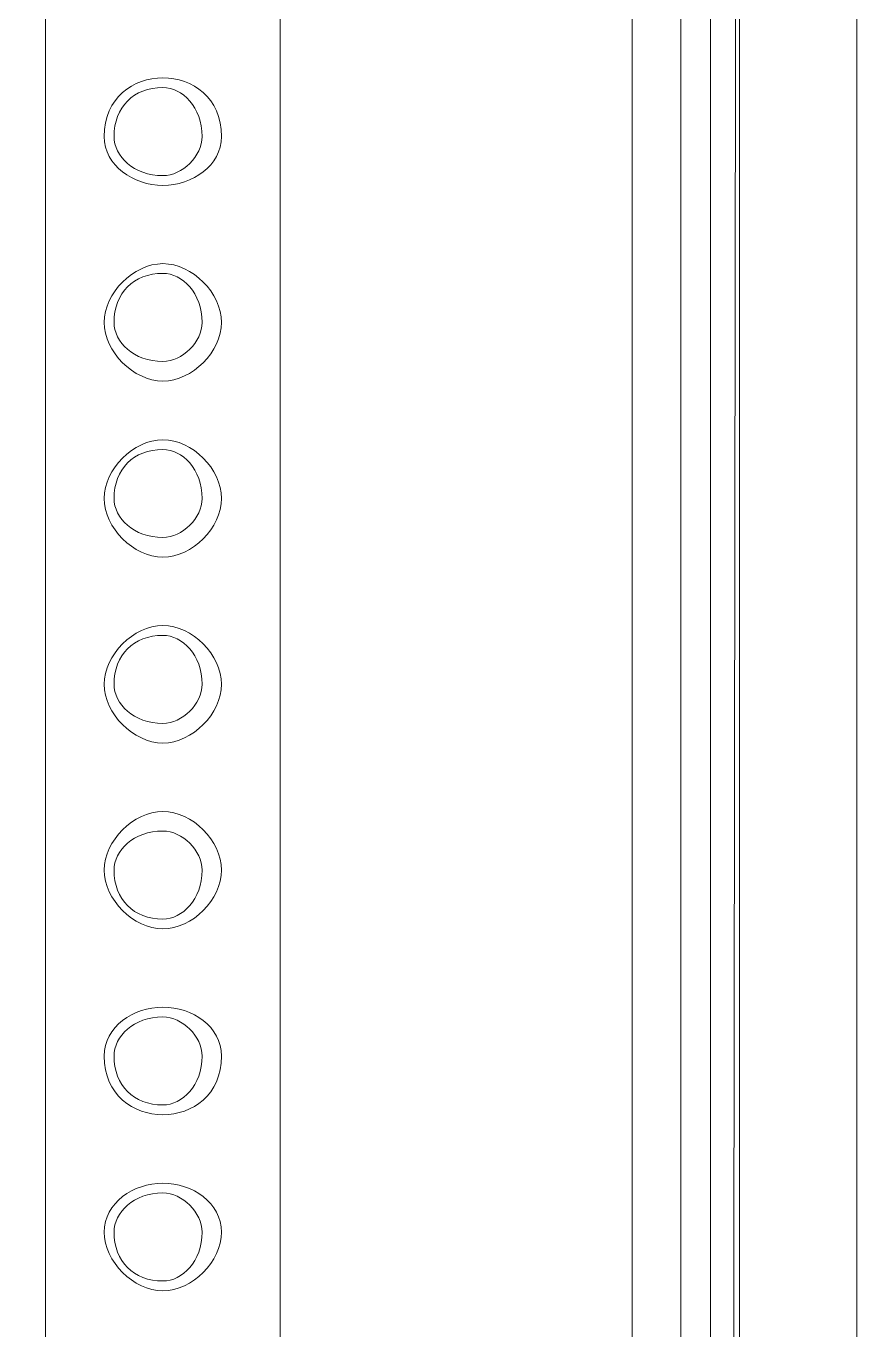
# Model space of a CAD drawing. Header units: metres. Extents: x 2999 to 3164, y 1641 to 1678.
# Drawn here: x 3010.3791 to 3010.511, y 1651.7981 to 1652.005 of the extents above; entities that cross this region are included whole.
import ezdxf

# ---------------------------------------------------------------- set-up
doc = ezdxf.new("R2010")
doc.units = ezdxf.units.M

msp = doc.modelspace()

# ---------------------------------------------------------------- linework, layer by layer
at = {"color": 7, "linetype": 'Continuous', "lineweight": 20, "true_color": 0x000007}
for points in [[(3010.48776, 1652.45925), (3010.48465, 1652.45925), (3010.48465, 1652.59737), (3010.4831, 1652.59271), (3010.4831, 1650.87005)], [(3010.47534, 1650.87005), (3010.47534, 1652.59271), (3010.47534, 1652.59271)], [(3010.51104, 1652.5834), (3010.51104, 1650.15771), (3010.51104, 1650.15771)], [(3010.51104, 1652.57564), (3010.51104, 1650.15616), (3010.51104, 1650.15616)], [(3010.49241, 1650.21979), (3010.48931, 1650.22134), (3010.49241, 1652.46546), (3010.48931, 1652.46856)], [(3010.49241, 1650.21979), (3010.49241, 1652.46546), (3010.48776, 1652.45925), (3010.48776, 1650.21979)], [(3010.38222, 1651.37288), (3010.38222, 1651.53273), (3010.38222, 1652.19231), (3010.38222, 1651.53273), (3010.38222, 1651.37288), (3010.37912, 1651.37599)], [(3010.41947, 1652.19231), (3010.41947, 1651.53273), (3010.41947, 1651.37288), (3010.41637, 1651.37599)], [(3010.41947, 1651.37288), (3010.41947, 1651.53273), (3010.41947, 1652.19231)]]:
    msp.add_lwpolyline(points, dxfattribs=at)
for points in [[(3010.41016, 1651.98746), (3010.41016, 1651.99366), (3010.4055, 1651.99677), (3010.40085, 1651.99677), (3010.40085, 1651.99677), (3010.39619, 1651.99677), (3010.39154, 1651.99366), (3010.39154, 1651.98746), (3010.39154, 1651.98746), (3010.39154, 1651.9828), (3010.39619, 1651.9797), (3010.40085, 1651.9797), (3010.40085, 1651.9797), (3010.4055, 1651.9797), (3010.41016, 1651.9828), (3010.41016, 1651.98746)], [(3010.40706, 1651.98746), (3010.40706, 1651.99211), (3010.40395, 1651.99522), (3010.40085, 1651.99522), (3010.40085, 1651.99522), (3010.39619, 1651.99522), (3010.39309, 1651.99211), (3010.39309, 1651.98746), (3010.39309, 1651.98746), (3010.39309, 1651.98435), (3010.39619, 1651.98125), (3010.40085, 1651.98125), (3010.40085, 1651.98125), (3010.40395, 1651.98125), (3010.40706, 1651.98435), (3010.40706, 1651.98746)], [(3010.41016, 1651.95797), (3010.41016, 1651.96262), (3010.4055, 1651.96728), (3010.40085, 1651.96728), (3010.40085, 1651.96728), (3010.39619, 1651.96728), (3010.39154, 1651.96262), (3010.39154, 1651.95797), (3010.39154, 1651.95797), (3010.39154, 1651.95331), (3010.39619, 1651.94866), (3010.40085, 1651.94866), (3010.40085, 1651.94866), (3010.4055, 1651.94866), (3010.41016, 1651.95331), (3010.41016, 1651.95797)], [(3010.40706, 1651.95797), (3010.40706, 1651.96262), (3010.40395, 1651.96573), (3010.40085, 1651.96573), (3010.40085, 1651.96573), (3010.39619, 1651.96573), (3010.39309, 1651.96262), (3010.39309, 1651.95797), (3010.39309, 1651.95797), (3010.39309, 1651.95486), (3010.39619, 1651.95176), (3010.40085, 1651.95176), (3010.40085, 1651.95176), (3010.40395, 1651.95176), (3010.40706, 1651.95486), (3010.40706, 1651.95797)], [(3010.41016, 1651.93003), (3010.41016, 1651.93469), (3010.4055, 1651.93935), (3010.40085, 1651.93935), (3010.40085, 1651.93935), (3010.39619, 1651.93935), (3010.39154, 1651.93469), (3010.39154, 1651.93003), (3010.39154, 1651.93003), (3010.39154, 1651.92538), (3010.39619, 1651.92072), (3010.40085, 1651.92072), (3010.40085, 1651.92072), (3010.4055, 1651.92072), (3010.41016, 1651.92538), (3010.41016, 1651.93003)], [(3010.40706, 1651.93003), (3010.40706, 1651.93469), (3010.40395, 1651.93779), (3010.40085, 1651.93779), (3010.40085, 1651.93779), (3010.39619, 1651.93779), (3010.39309, 1651.93469), (3010.39309, 1651.93003), (3010.39309, 1651.93003), (3010.39309, 1651.92693), (3010.39619, 1651.92383), (3010.40085, 1651.92383), (3010.40085, 1651.92383), (3010.40395, 1651.92383), (3010.40706, 1651.92693), (3010.40706, 1651.93003)], [(3010.41016, 1651.90055), (3010.41016, 1651.9052), (3010.4055, 1651.90986), (3010.40085, 1651.90986), (3010.40085, 1651.90986), (3010.39619, 1651.90986), (3010.39154, 1651.9052), (3010.39154, 1651.90055), (3010.39154, 1651.90055), (3010.39154, 1651.89589), (3010.39619, 1651.89123), (3010.40085, 1651.89123), (3010.40085, 1651.89123), (3010.4055, 1651.89123), (3010.41016, 1651.89589), (3010.41016, 1651.90055)], [(3010.40706, 1651.90055), (3010.40706, 1651.9052), (3010.40395, 1651.90831), (3010.40085, 1651.90831), (3010.40085, 1651.90831), (3010.39619, 1651.90831), (3010.39309, 1651.9052), (3010.39309, 1651.90055), (3010.39309, 1651.90055), (3010.39309, 1651.89744), (3010.39619, 1651.89434), (3010.40085, 1651.89434), (3010.40085, 1651.89434), (3010.40395, 1651.89434), (3010.40706, 1651.89744), (3010.40706, 1651.90055)], [(3010.41016, 1651.87106), (3010.41016, 1651.87572), (3010.4055, 1651.88037), (3010.40085, 1651.88037), (3010.40085, 1651.88037), (3010.39619, 1651.88037), (3010.39154, 1651.87572), (3010.39154, 1651.87106), (3010.39154, 1651.87106), (3010.39154, 1651.8664), (3010.39619, 1651.86175), (3010.40085, 1651.86175), (3010.40085, 1651.86175), (3010.4055, 1651.86175), (3010.41016, 1651.8664), (3010.41016, 1651.87106)], [(3010.40706, 1651.87106), (3010.40706, 1651.87416), (3010.40395, 1651.87727), (3010.40085, 1651.87727), (3010.40085, 1651.87727), (3010.39619, 1651.87727), (3010.39309, 1651.87416), (3010.39309, 1651.87106), (3010.39309, 1651.87106), (3010.39309, 1651.8664), (3010.39619, 1651.8633), (3010.40085, 1651.8633), (3010.40085, 1651.8633), (3010.40395, 1651.8633), (3010.40706, 1651.8664), (3010.40706, 1651.87106)], [(3010.41016, 1651.84157), (3010.41016, 1651.84623), (3010.4055, 1651.84933), (3010.40085, 1651.84933), (3010.40085, 1651.84933), (3010.39619, 1651.84933), (3010.39154, 1651.84623), (3010.39154, 1651.84157), (3010.39154, 1651.84157), (3010.39154, 1651.83536), (3010.39619, 1651.83226), (3010.40085, 1651.83226), (3010.40085, 1651.83226), (3010.4055, 1651.83226), (3010.41016, 1651.83536), (3010.41016, 1651.84157)], [(3010.40706, 1651.84157), (3010.40706, 1651.84468), (3010.40395, 1651.84778), (3010.40085, 1651.84778), (3010.40085, 1651.84778), (3010.39619, 1651.84778), (3010.39309, 1651.84468), (3010.39309, 1651.84157), (3010.39309, 1651.84157), (3010.39309, 1651.83692), (3010.39619, 1651.83381), (3010.40085, 1651.83381), (3010.40085, 1651.83381), (3010.40395, 1651.83381), (3010.40706, 1651.83692), (3010.40706, 1651.84157)], [(3010.41016, 1651.81364), (3010.41016, 1651.81829), (3010.4055, 1651.8214), (3010.40085, 1651.8214), (3010.40085, 1651.8214), (3010.39619, 1651.8214), (3010.39154, 1651.81829), (3010.39154, 1651.81364), (3010.39154, 1651.81364), (3010.39154, 1651.80898), (3010.39619, 1651.80433), (3010.40085, 1651.80433), (3010.40085, 1651.80433), (3010.4055, 1651.80433), (3010.41016, 1651.80898), (3010.41016, 1651.81364)], [(3010.40706, 1651.81364), (3010.40706, 1651.81674), (3010.40395, 1651.81985), (3010.40085, 1651.81985), (3010.40085, 1651.81985), (3010.39619, 1651.81985), (3010.39309, 1651.81674), (3010.39309, 1651.81364), (3010.39309, 1651.81364), (3010.39309, 1651.80898), (3010.39619, 1651.80588), (3010.40085, 1651.80588), (3010.40085, 1651.80588), (3010.40395, 1651.80588), (3010.40706, 1651.80898), (3010.40706, 1651.81364)]]:
    msp.add_open_spline(points, degree=3, knots=[0, 0, 0, 0, 0.0625, 0.0625, 0.0625, 0.062501, 0.125, 0.125, 0.125, 0.125001, 0.1875, 0.1875, 0.1875, 0.187501, 1, 1, 1, 1], dxfattribs=at)

doc.saveas('drawing.dxf')
